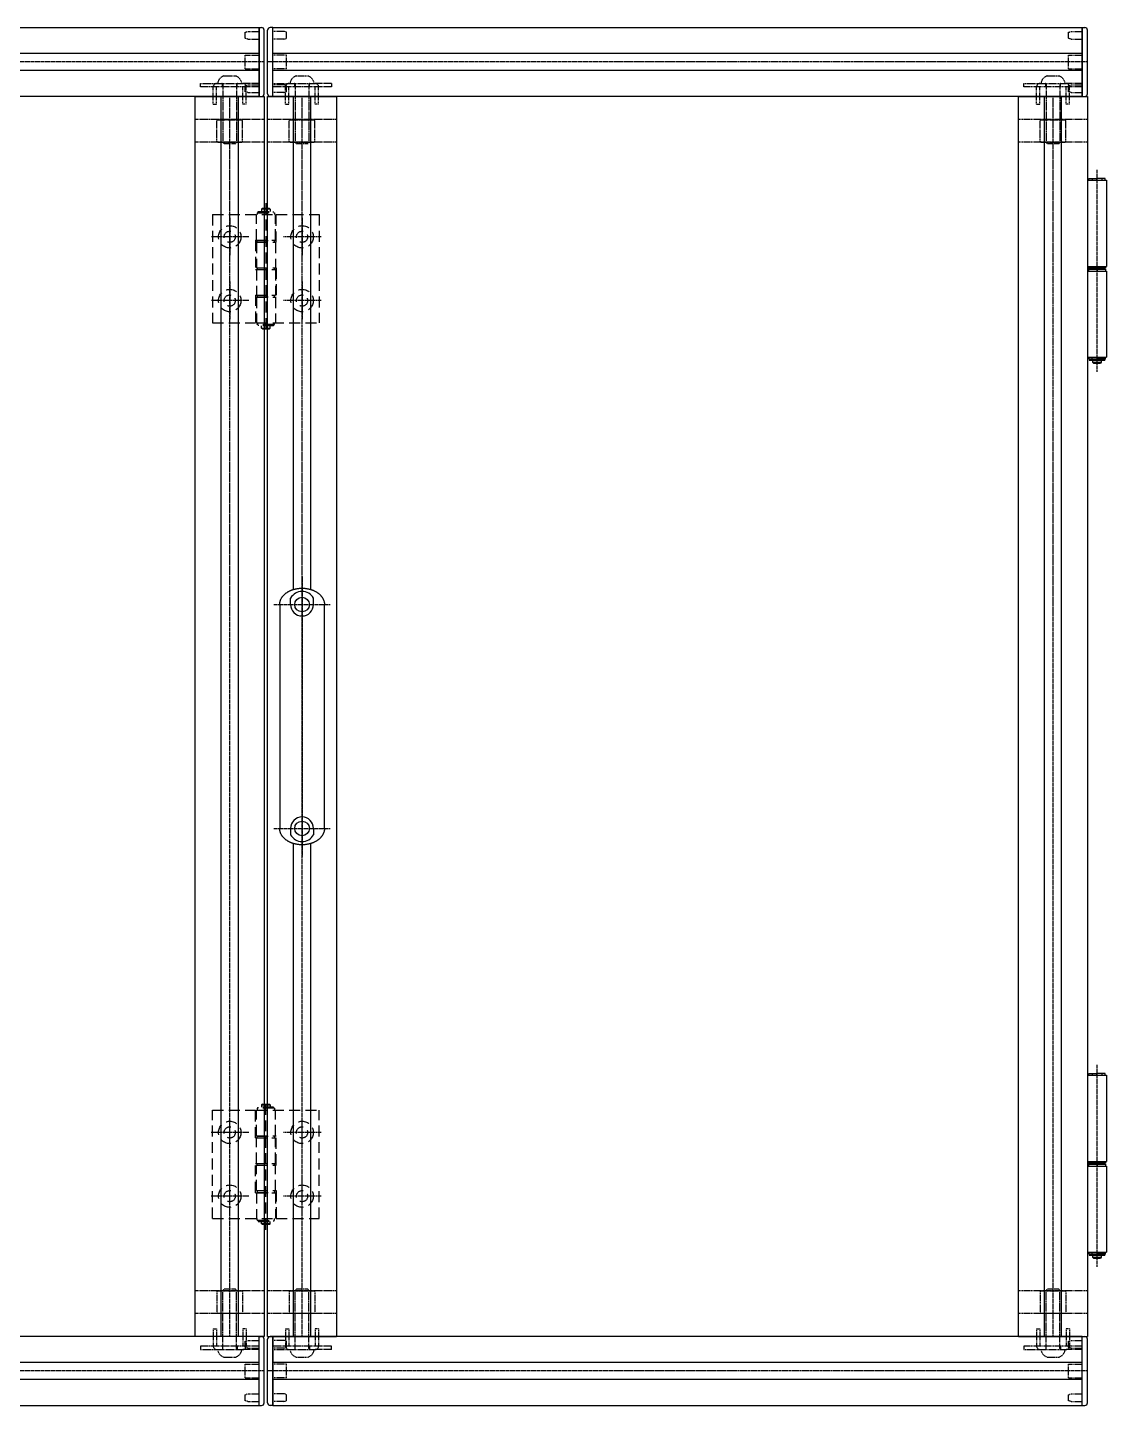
# Model space of a CAD drawing. Extents: x 15 to 1268, y 24 to 990.
# Drawn here: x 641 to 1268, y 171 to 971 of the extents above; entities that cross this region are included whole.
import ezdxf

# ---------------------------------------------------------------- set-up
doc = ezdxf.new("R2010")
doc.units = 0
for name, pattern in [('CENTER', [2, 1.25, -0.25, 0.25, -0.25]), ('DASHED', [0.75, 0.5, -0.25]), ('HIDDEN', [9.525, 6.35, -3.175])]:
    doc.linetypes.add(name, pattern=pattern)
doc.layers.get('0').update_dxf_attribs({"linetype": 'CONTINUOUS'})
doc.layers.add('CENTER', color=1, linetype='CENTER')

msp = doc.modelspace()

# ---------------------------------------------------------------- linework, layer by layer
at = {"color": 7, "linetype": 'CONTINUOUS'}
for p, q in [((259.51, 970.56), (775.51, 970.56)), ((775.51, 970.56), (775.51, 930.56)), ((775.51, 970.56), (777.01, 970.56)), ((775.51, 930.56), (775.51, 970.56)), ((778.51, 932.06), (778.51, 969.06)), ((780.51, 932.06), (780.51, 969.06)), ((783.51, 970.56), (782.01, 970.56)), ((783.51, 970.56), (1253.51, 970.56)), ((783.51, 930.56), (783.51, 970.56)), ((783.51, 930.56), (783.51, 970.56)), ((1253.51, 970.56), (1253.51, 930.56)), ((1253.51, 970.56), (1255.01, 970.56)), ((1253.51, 930.56), (1253.51, 970.56)), ((1256.51, 932.06), (1256.51, 969.06)), ((775.51, 955.56), (259.51, 955.56)), ((1253.51, 955.56), (783.51, 955.56)), ((775.51, 945.56), (259.51, 945.56)), ((1253.51, 945.56), (783.51, 945.56)), ((775.51, 930.56), (259.51, 930.56)), ((738.51, 210.56), (738.51, 930.56)), ((738.51, 930.56), (778.51, 930.56)), ((753.51, 210.56), (753.51, 930.56)), ((763.51, 210.56), (763.51, 930.56)), ((775.51, 930.56), (777.01, 930.56)), ((778.51, 930.56), (778.51, 210.56)), ((780.51, 210.56), (780.51, 930.56)), ((780.51, 930.56), (820.51, 930.56)), ((783.51, 930.56), (782.01, 930.56)), ((1253.51, 930.56), (783.51, 930.56)), ((795.51, 644.33), (795.51, 930.56)), ((805.51, 644.33), (805.51, 930.56)), ((820.51, 930.56), (820.51, 210.56)), ((1216.51, 210.56), (1216.51, 930.56)), ((1216.51, 930.56), (1256.51, 930.56)), ((1231.51, 210.56), (1231.51, 930.56)), ((1241.51, 210.56), (1241.51, 930.56)), ((1253.51, 930.56), (1255.01, 930.56)), ((1256.51, 930.56), (1256.51, 210.56)), ((1256.51, 881.91), (1267.51, 881.91)), ((1256.51, 881.91), (1256.51, 831.91)), ((1257.26, 881.91), (1257.26, 882.91)), ((1257.26, 882.91), (1261.91, 882.91)), ((1259.21, 882.91), (1259.21, 881.91)), ((1261.91, 881.91), (1261.91, 882.91)), ((1266.76, 882.91), (1262.11, 882.91)), ((1262.11, 881.91), (1262.11, 882.91)), ((1264.81, 882.91), (1264.81, 881.91)), ((1266.76, 881.91), (1266.76, 882.91)), ((1267.51, 881.91), (1267.51, 831.91)), ((1256.51, 831.91), (1267.51, 831.91)), ((1256.51, 829.21), (1256.51, 779.21)), ((1256.51, 829.21), (1267.51, 829.21)), ((1257.01, 831.91), (1257.01, 830.91)), ((1267.01, 830.91), (1257.01, 830.91)), ((1257.01, 830.21), (1257.01, 829.21)), ((1257.01, 830.21), (1261.91, 830.21)), ((1257.51, 830.91), (1257.51, 830.31)), ((1266.51, 830.91), (1257.51, 830.91)), ((1257.51, 830.31), (1266.51, 830.31)), ((1261.91, 831.91), (1261.91, 830.91)), ((1261.91, 830.21), (1261.91, 829.21)), ((1262.11, 831.91), (1262.11, 830.91)), ((1262.11, 830.21), (1262.11, 829.21)), ((1262.11, 830.21), (1267.01, 830.21)), ((1266.51, 830.91), (1266.51, 830.31)), ((1267.01, 831.91), (1267.01, 830.91)), ((1267.01, 830.21), (1267.01, 829.21)), ((1267.51, 829.21), (1267.51, 779.21)), ((1256.51, 779.21), (1267.51, 779.21)), ((1257.26, 779.21), (1257.26, 778.21)), ((1257.26, 778.21), (1261.91, 778.21)), ((1257.51, 778.11), (1266.51, 778.11)), ((1257.51, 778.11), (1257.51, 777.51)), ((1257.51, 777.51), (1266.51, 777.51)), ((1259.21, 778.21), (1259.21, 779.21)), ((1259.51, 777.51), (1259.51, 776.21)), ((1260.01, 775.71), (1259.51, 776.21)), ((1259.51, 776.21), (1264.51, 776.21)), ((1261.91, 779.21), (1261.91, 778.21)), ((1262.11, 779.21), (1262.11, 778.21)), ((1266.76, 778.21), (1262.11, 778.21)), ((1264.51, 776.21), (1264.01, 775.71)), ((1264.51, 777.51), (1264.51, 776.21)), ((1264.81, 778.21), (1264.81, 779.21)), ((1266.51, 778.11), (1266.51, 777.51)), ((1266.76, 779.21), (1266.76, 778.21)), ((1260.01, 775.71), (1264.01, 775.71)), ((787.51, 635.56), (787.51, 505.56)), ((793.86, 635.56), (793.86, 639.27)), ((807.16, 635.56), (807.16, 639.27)), ((813.51, 505.56), (813.51, 635.56)), ((793.86, 505.56), (793.86, 501.84)), ((807.16, 505.56), (807.16, 501.84)), ((795.51, 210.56), (795.51, 496.79)), ((805.51, 210.56), (805.51, 496.79)), ((1256.51, 362.26), (1267.51, 362.26)), ((1256.51, 362.26), (1256.51, 312.26)), ((1257.26, 362.26), (1257.26, 363.26)), ((1257.26, 363.26), (1261.91, 363.26)), ((1259.21, 363.26), (1259.21, 362.26)), ((1261.91, 362.26), (1261.91, 363.26)), ((1266.76, 363.26), (1262.11, 363.26)), ((1262.11, 362.26), (1262.11, 363.26)), ((1264.81, 363.26), (1264.81, 362.26)), ((1266.76, 362.26), (1266.76, 363.26)), ((1267.51, 362.26), (1267.51, 312.26)), ((1256.51, 312.26), (1267.51, 312.26)), ((1257.01, 312.26), (1257.01, 311.26)), ((1261.91, 312.26), (1261.91, 311.26)), ((1262.11, 312.26), (1262.11, 311.26)), ((1267.01, 312.26), (1267.01, 311.26)), ((1256.51, 309.56), (1256.51, 259.56)), ((1256.51, 309.56), (1267.51, 309.56)), ((1267.01, 311.26), (1257.01, 311.26)), ((1257.01, 310.56), (1257.01, 309.56)), ((1257.01, 310.56), (1261.91, 310.56)), ((1257.51, 311.26), (1257.51, 310.66)), ((1266.51, 311.26), (1257.51, 311.26)), ((1257.51, 310.66), (1266.51, 310.66)), ((1261.91, 310.56), (1261.91, 309.56)), ((1262.11, 310.56), (1262.11, 309.56)), ((1262.11, 310.56), (1267.01, 310.56)), ((1266.51, 311.26), (1266.51, 310.66)), ((1267.01, 310.56), (1267.01, 309.56)), ((1267.51, 309.56), (1267.51, 259.56)), ((1256.51, 259.56), (1267.51, 259.56)), ((1257.26, 259.56), (1257.26, 258.56)), ((1257.26, 258.56), (1261.91, 258.56)), ((1257.51, 258.46), (1266.51, 258.46)), ((1257.51, 258.46), (1257.51, 257.86)), ((1257.51, 257.86), (1266.51, 257.86)), ((1259.21, 258.56), (1259.21, 259.56)), ((1259.51, 257.86), (1259.51, 256.56)), ((1260.01, 256.06), (1259.51, 256.56)), ((1259.51, 256.56), (1264.51, 256.56)), ((1260.01, 256.06), (1264.01, 256.06)), ((1261.91, 259.56), (1261.91, 258.56)), ((1262.11, 259.56), (1262.11, 258.56)), ((1266.76, 258.56), (1262.11, 258.56)), ((1264.51, 256.56), (1264.01, 256.06)), ((1264.51, 257.86), (1264.51, 256.56)), ((1264.81, 258.56), (1264.81, 259.56)), ((1266.51, 258.46), (1266.51, 257.86)), ((1266.76, 259.56), (1266.76, 258.56)), ((775.51, 210.56), (256.51, 210.56)), ((778.51, 210.56), (738.51, 210.56)), ((775.51, 170.56), (775.51, 210.56)), ((775.51, 210.56), (777.01, 210.56)), ((775.51, 170.56), (775.51, 210.56)), ((778.51, 172.06), (778.51, 209.06)), ((780.51, 210.56), (820.51, 210.56)), ((780.51, 172.06), (780.51, 209.06)), ((783.51, 210.56), (782.01, 210.56)), ((1253.51, 210.56), (783.51, 210.56)), ((783.51, 210.56), (783.51, 170.56)), ((783.51, 170.56), (783.51, 210.56)), ((1216.51, 210.56), (1256.51, 210.56)), ((1253.51, 170.56), (1253.51, 210.56)), ((1253.51, 210.56), (1255.01, 210.56)), ((1253.51, 170.56), (1253.51, 210.56)), ((1256.51, 172.06), (1256.51, 209.06)), ((775.51, 195.56), (259.51, 195.56)), ((1253.51, 195.56), (783.51, 195.56)), ((775.51, 185.56), (259.51, 185.56)), ((1253.51, 185.56), (783.51, 185.56)), ((256.51, 170.56), (775.51, 170.56)), ((775.51, 170.56), (777.01, 170.56)), ((783.51, 170.56), (782.01, 170.56)), ((783.51, 170.56), (1253.51, 170.56)), ((1253.51, 170.56), (1255.01, 170.56))]:
    msp.add_line(p, q, dxfattribs=at)
at = {"color": 3, "linetype": 'DASHED'}
for p, q in [((767.51, 967.81), (769.01, 968.31)), ((769.01, 968.31), (775.51, 968.31)), ((790.01, 968.31), (783.51, 968.31)), ((791.51, 967.81), (790.01, 968.31)), ((1245.51, 967.81), (1247.01, 968.31)), ((1247.01, 968.31), (1253.51, 968.31)), ((767.51, 964.31), (767.51, 967.81)), ((769.01, 963.81), (767.51, 964.31)), ((769.01, 963.81), (775.51, 963.81)), ((790.01, 963.81), (783.51, 963.81)), ((790.01, 963.81), (791.51, 964.31)), ((791.51, 964.31), (791.51, 967.81)), ((1245.51, 964.31), (1245.51, 967.81)), ((1247.01, 963.81), (1245.51, 964.31)), ((1247.01, 963.81), (1253.51, 963.81)), ((767.51, 954.56), (775.51, 954.56)), ((767.51, 946.56), (767.51, 954.56)), ((791.51, 954.56), (783.51, 954.56)), ((791.51, 946.56), (791.51, 954.56)), ((1245.51, 954.56), (1253.51, 954.56)), ((1245.51, 946.56), (1245.51, 954.56)), ((767.51, 946.56), (775.51, 946.56)), ((791.51, 946.56), (783.51, 946.56)), ((1245.51, 946.56), (1253.51, 946.56)), ((741.51, 936.06), (741.51, 938.06)), ((741.51, 938.06), (750.91, 938.06)), ((775.51, 936.06), (741.51, 936.06)), ((748.91, 926.06), (748.91, 936.06)), ((750.91, 938.06), (766.11, 938.06)), ((750.91, 926.06), (750.91, 936.06)), ((751.51, 938.06), (753.91, 938.06)), ((753.91, 938.06), (763.11, 938.06)), ((754.26, 936.06), (754.26, 938.06)), ((754.51, 937.46), (754.51, 903.73)), ((755.01, 942.46), (762.01, 942.46)), ((762.51, 937.46), (762.51, 903.73)), ((762.76, 936.06), (762.76, 938.06)), ((763.11, 938.06), (765.51, 938.06)), ((775.51, 938.06), (766.11, 938.06)), ((766.11, 926.06), (766.11, 936.06)), ((767.51, 936.81), (769.01, 937.31)), ((767.51, 933.31), (767.51, 936.81)), ((768.11, 926.06), (768.11, 936.06)), ((769.01, 937.31), (775.51, 937.31)), ((775.51, 938.06), (775.51, 936.06)), ((783.51, 936.06), (783.51, 938.06)), ((783.51, 938.06), (792.91, 938.06)), ((790.01, 937.31), (783.51, 937.31)), ((817.51, 936.06), (783.51, 936.06)), ((791.51, 936.81), (790.01, 937.31)), ((790.91, 926.06), (790.91, 936.06)), ((791.51, 933.31), (791.51, 936.81)), ((792.91, 938.06), (808.11, 938.06)), ((792.91, 926.06), (792.91, 936.06)), ((793.51, 938.06), (795.91, 938.06)), ((795.91, 938.06), (805.11, 938.06)), ((796.26, 936.06), (796.26, 938.06)), ((796.51, 937.46), (796.51, 903.73)), ((797.01, 942.46), (804.01, 942.46)), ((804.51, 937.46), (804.51, 903.73)), ((804.76, 936.06), (804.76, 938.06)), ((805.11, 938.06), (807.51, 938.06)), ((817.51, 938.06), (808.11, 938.06)), ((808.11, 926.06), (808.11, 936.06)), ((810.11, 926.06), (810.11, 936.06)), ((817.51, 938.06), (817.51, 936.06)), ((1219.51, 936.06), (1219.51, 938.06)), ((1219.51, 938.06), (1228.91, 938.06)), ((1253.51, 936.06), (1219.51, 936.06)), ((1226.91, 926.06), (1226.91, 936.06)), ((1228.91, 938.06), (1244.11, 938.06)), ((1228.91, 926.06), (1228.91, 936.06)), ((1229.51, 938.06), (1231.91, 938.06)), ((1231.91, 938.06), (1241.11, 938.06)), ((1232.26, 936.06), (1232.26, 938.06)), ((1232.51, 937.46), (1232.51, 903.73)), ((1233.01, 942.46), (1240.01, 942.46)), ((1240.51, 937.46), (1240.51, 903.73)), ((1240.76, 936.06), (1240.76, 938.06)), ((1241.11, 938.06), (1243.51, 938.06)), ((1253.51, 938.06), (1244.11, 938.06)), ((1244.11, 926.06), (1244.11, 936.06)), ((1245.51, 936.81), (1247.01, 937.31)), ((1245.51, 933.31), (1245.51, 936.81)), ((1246.11, 926.06), (1246.11, 936.06)), ((1247.01, 937.31), (1253.51, 937.31)), ((1253.51, 938.06), (1253.51, 936.06)), ((769.01, 932.81), (767.51, 933.31)), ((769.01, 932.81), (775.51, 932.81)), ((790.01, 932.81), (783.51, 932.81)), ((790.01, 932.81), (791.51, 933.31)), ((1247.01, 932.81), (1245.51, 933.31)), ((1247.01, 932.81), (1253.51, 932.81)), ((748.91, 926.06), (750.91, 926.06)), ((768.11, 926.06), (766.11, 926.06)), ((790.91, 926.06), (792.91, 926.06)), ((810.11, 926.06), (808.11, 926.06)), ((1226.91, 926.06), (1228.91, 926.06)), ((1246.11, 926.06), (1244.11, 926.06)), ((778.51, 917.11), (738.51, 917.11)), ((751.01, 916.56), (751.51, 917.06)), ((751.01, 904.56), (751.01, 916.56)), ((751.51, 917.06), (765.51, 917.06)), ((765.51, 917.06), (766.01, 916.56)), ((766.01, 904.56), (766.01, 916.56)), ((820.51, 917.11), (780.51, 917.11)), ((793.01, 916.56), (793.51, 917.06)), ((793.01, 904.56), (793.01, 916.56)), ((793.51, 917.06), (807.51, 917.06)), ((807.51, 917.06), (808.01, 916.56)), ((808.01, 904.56), (808.01, 916.56)), ((1256.51, 917.11), (1216.51, 917.11)), ((1229.01, 916.56), (1229.51, 917.06)), ((1229.01, 904.56), (1229.01, 916.56)), ((1229.51, 917.06), (1243.51, 917.06)), ((1243.51, 917.06), (1244.01, 916.56)), ((1244.01, 904.56), (1244.01, 916.56)), ((778.51, 904.01), (738.51, 904.01)), ((751.01, 904.56), (751.51, 904.06)), ((751.51, 904.06), (765.51, 904.06)), ((765.51, 904.06), (766.01, 904.56)), ((820.51, 904.01), (780.51, 904.01)), ((793.01, 904.56), (793.51, 904.06)), ((793.51, 904.06), (807.51, 904.06)), ((807.51, 904.06), (808.01, 904.56)), ((1256.51, 904.01), (1216.51, 904.01)), ((1229.01, 904.56), (1229.51, 904.06)), ((1229.51, 904.06), (1243.51, 904.06)), ((1243.51, 904.06), (1244.01, 904.56)), ((754.51, 903.73), (755.18, 903.06)), ((761.83, 903.06), (755.18, 903.06)), ((762.51, 903.73), (761.83, 903.06)), ((796.51, 903.73), (797.18, 903.06)), ((803.83, 903.06), (797.18, 903.06)), ((804.51, 903.73), (803.83, 903.06)), ((1232.51, 903.73), (1233.18, 903.06)), ((1239.83, 903.06), (1233.18, 903.06)), ((1240.51, 903.73), (1239.83, 903.06)), ((778.51, 237.11), (738.51, 237.11)), ((751.01, 236.56), (751.51, 237.06)), ((751.01, 236.56), (751.01, 224.56)), ((751.51, 237.06), (765.51, 237.06)), ((754.51, 237.38), (755.18, 238.06)), ((754.51, 203.66), (754.51, 237.38)), ((761.83, 238.06), (755.18, 238.06)), ((762.51, 237.38), (761.83, 238.06)), ((762.51, 203.66), (762.51, 237.38)), ((765.51, 237.06), (766.01, 236.56)), ((766.01, 236.56), (766.01, 224.56)), ((820.51, 237.11), (780.51, 237.11)), ((793.01, 236.56), (793.51, 237.06)), ((793.01, 236.56), (793.01, 224.56)), ((793.51, 237.06), (807.51, 237.06)), ((796.51, 237.38), (797.18, 238.06)), ((796.51, 203.66), (796.51, 237.38)), ((803.83, 238.06), (797.18, 238.06)), ((804.51, 237.38), (803.83, 238.06)), ((804.51, 203.66), (804.51, 237.38)), ((807.51, 237.06), (808.01, 236.56)), ((808.01, 236.56), (808.01, 224.56)), ((1256.51, 237.11), (1216.51, 237.11)), ((1229.01, 236.56), (1229.51, 237.06)), ((1229.01, 236.56), (1229.01, 224.56)), ((1229.51, 237.06), (1243.51, 237.06)), ((1232.51, 237.38), (1233.18, 238.06)), ((1232.51, 203.66), (1232.51, 237.38)), ((1239.83, 238.06), (1233.18, 238.06)), ((1240.51, 237.38), (1239.83, 238.06)), ((1240.51, 203.66), (1240.51, 237.38)), ((1243.51, 237.06), (1244.01, 236.56)), ((1244.01, 236.56), (1244.01, 224.56)), ((778.51, 224.01), (738.51, 224.01)), ((751.01, 224.56), (751.51, 224.06)), ((751.51, 224.06), (765.51, 224.06)), ((765.51, 224.06), (766.01, 224.56)), ((820.51, 224.01), (780.51, 224.01)), ((793.01, 224.56), (793.51, 224.06)), ((793.51, 224.06), (807.51, 224.06)), ((807.51, 224.06), (808.01, 224.56)), ((1256.51, 224.01), (1216.51, 224.01)), ((1229.01, 224.56), (1229.51, 224.06)), ((1229.51, 224.06), (1243.51, 224.06)), ((1243.51, 224.06), (1244.01, 224.56)), ((748.91, 215.06), (748.91, 205.06)), ((748.91, 215.06), (750.91, 215.06)), ((750.91, 215.06), (750.91, 205.06)), ((766.11, 215.06), (766.11, 205.06)), ((768.11, 215.06), (766.11, 215.06)), ((767.51, 207.81), (769.01, 208.31)), ((768.11, 215.06), (768.11, 205.06)), ((769.01, 208.31), (775.51, 208.31)), ((790.01, 208.31), (783.51, 208.31)), ((791.51, 207.81), (790.01, 208.31)), ((790.91, 215.06), (790.91, 205.06)), ((790.91, 215.06), (792.91, 215.06)), ((792.91, 215.06), (792.91, 205.06)), ((808.11, 215.06), (808.11, 205.06)), ((810.11, 215.06), (808.11, 215.06)), ((810.11, 215.06), (810.11, 205.06)), ((1226.91, 215.06), (1226.91, 205.06)), ((1226.91, 215.06), (1228.91, 215.06)), ((1228.91, 215.06), (1228.91, 205.06)), ((1244.11, 215.06), (1244.11, 205.06)), ((1246.11, 215.06), (1244.11, 215.06)), ((1245.51, 207.81), (1247.01, 208.31)), ((1246.11, 215.06), (1246.11, 205.06)), ((1247.01, 208.31), (1253.51, 208.31)), ((741.51, 205.06), (741.51, 203.06)), ((775.51, 205.06), (741.51, 205.06)), ((741.51, 203.06), (750.91, 203.06)), ((750.91, 203.06), (766.11, 203.06)), ((751.51, 203.06), (753.91, 203.06)), ((753.91, 203.06), (763.11, 203.06)), ((754.26, 205.06), (754.26, 203.06)), ((762.76, 205.06), (762.76, 203.06)), ((763.11, 203.06), (765.51, 203.06)), ((775.51, 203.06), (766.11, 203.06)), ((767.51, 204.31), (767.51, 207.81)), ((769.01, 203.81), (767.51, 204.31)), ((769.01, 203.81), (775.51, 203.81)), ((775.51, 203.06), (775.51, 205.06)), ((783.51, 205.06), (783.51, 203.06)), ((817.51, 205.06), (783.51, 205.06)), ((790.01, 203.81), (783.51, 203.81)), ((783.51, 203.06), (792.91, 203.06)), ((790.01, 203.81), (791.51, 204.31)), ((791.51, 204.31), (791.51, 207.81)), ((792.91, 203.06), (808.11, 203.06)), ((793.51, 203.06), (795.91, 203.06)), ((795.91, 203.06), (805.11, 203.06)), ((796.26, 205.06), (796.26, 203.06)), ((804.76, 205.06), (804.76, 203.06)), ((805.11, 203.06), (807.51, 203.06)), ((817.51, 203.06), (808.11, 203.06)), ((817.51, 203.06), (817.51, 205.06)), ((1219.51, 205.06), (1219.51, 203.06)), ((1253.51, 205.06), (1219.51, 205.06)), ((1219.51, 203.06), (1228.91, 203.06)), ((1228.91, 203.06), (1244.11, 203.06)), ((1229.51, 203.06), (1231.91, 203.06)), ((1231.91, 203.06), (1241.11, 203.06)), ((1232.26, 205.06), (1232.26, 203.06)), ((1240.76, 205.06), (1240.76, 203.06)), ((1241.11, 203.06), (1243.51, 203.06)), ((1253.51, 203.06), (1244.11, 203.06)), ((1245.51, 204.31), (1245.51, 207.81)), ((1247.01, 203.81), (1245.51, 204.31)), ((1247.01, 203.81), (1253.51, 203.81)), ((1253.51, 203.06), (1253.51, 205.06)), ((755.01, 198.66), (762.01, 198.66)), ((767.51, 194.56), (775.51, 194.56)), ((767.51, 186.56), (767.51, 194.56)), ((791.51, 194.56), (783.51, 194.56)), ((791.51, 186.56), (791.51, 194.56)), ((797.01, 198.66), (804.01, 198.66)), ((1233.01, 198.66), (1240.01, 198.66)), ((1245.51, 194.56), (1253.51, 194.56)), ((1245.51, 186.56), (1245.51, 194.56)), ((767.51, 186.56), (775.51, 186.56)), ((791.51, 186.56), (783.51, 186.56)), ((1245.51, 186.56), (1253.51, 186.56)), ((767.51, 176.81), (769.01, 177.31)), ((767.51, 173.31), (767.51, 176.81)), ((769.01, 177.31), (775.51, 177.31)), ((790.01, 177.31), (783.51, 177.31)), ((791.51, 176.81), (790.01, 177.31)), ((791.51, 173.31), (791.51, 176.81)), ((1245.51, 176.81), (1247.01, 177.31)), ((1245.51, 173.31), (1245.51, 176.81)), ((1247.01, 177.31), (1253.51, 177.31)), ((769.01, 172.81), (767.51, 173.31)), ((769.01, 172.81), (775.51, 172.81)), ((790.01, 172.81), (783.51, 172.81)), ((790.01, 172.81), (791.51, 173.31)), ((1247.01, 172.81), (1245.51, 173.31)), ((1247.01, 172.81), (1253.51, 172.81))]:
    msp.add_line(p, q, dxfattribs=at)
at = {"color": 1, "linetype": 'CENTER'}
for p, q in [((1262.01, 887.91), (1262.01, 770.71)), ((1262.01, 368.26), (1262.01, 251.06))]:
    msp.add_line(p, q, dxfattribs=at)
at = {"color": 3, "linetype": 'HIDDEN'}
for p, q in [((777.51, 865.56), (777.01, 865.06)), ((782.01, 865.06), (777.01, 865.06)), ((777.01, 865.06), (777.01, 863.76)), ((781.51, 865.56), (777.51, 865.56)), ((779.51, 868.56), (779.51, 792.56)), ((781.51, 865.56), (782.01, 865.06)), ((782.01, 865.06), (782.01, 863.76)), ((748.51, 862.06), (748.51, 799.06)), ((748.51, 862.06), (785.01, 862.06)), ((774.01, 847.06), (774.01, 862.06)), ((774.51, 863.06), (784.51, 863.06)), ((774.51, 863.06), (774.51, 862.06)), ((775.01, 863.76), (784.01, 863.76)), ((775.01, 863.16), (775.01, 863.76)), ((775.01, 863.16), (784.01, 863.16)), ((784.01, 863.16), (784.01, 863.76)), ((784.51, 863.06), (784.51, 862.06)), ((785.01, 847.06), (785.01, 862.06)), ((785.51, 862.06), (810.51, 862.06)), ((785.51, 845.86), (785.51, 862.06)), ((810.51, 862.06), (810.51, 799.06)), ((773.51, 847.06), (773.51, 830.06)), ((773.51, 847.06), (785.01, 847.06)), ((774.01, 845.86), (774.01, 831.06)), ((774.01, 845.86), (785.51, 845.86)), ((774.51, 846.86), (784.51, 846.86)), ((774.51, 845.86), (774.51, 846.86)), ((784.51, 845.86), (784.51, 846.86)), ((785.01, 845.86), (785.01, 831.06)), ((773.51, 830.06), (785.01, 830.06)), ((774.01, 831.06), (785.51, 831.06)), ((774.01, 830.06), (774.01, 815.26)), ((774.51, 831.06), (774.51, 830.06)), ((784.51, 831.06), (784.51, 830.06)), ((785.01, 830.06), (785.01, 815.26)), ((785.51, 831.06), (785.51, 814.06)), ((773.51, 815.26), (773.51, 799.06)), ((773.51, 815.26), (785.01, 815.26)), ((774.01, 814.06), (774.01, 799.06)), ((774.01, 814.06), (785.51, 814.06)), ((774.51, 815.26), (774.51, 814.26)), ((774.51, 814.26), (784.51, 814.26)), ((784.51, 814.26), (784.51, 815.26)), ((785.01, 814.06), (785.01, 799.06)), ((748.51, 799.06), (773.51, 799.06)), ((774.01, 799.06), (810.51, 799.06)), ((774.51, 798.06), (774.51, 799.06)), ((784.51, 798.06), (774.51, 798.06)), ((784.01, 797.96), (775.01, 797.96)), ((775.01, 797.96), (775.01, 797.36)), ((784.01, 797.36), (775.01, 797.36)), ((777.01, 796.06), (777.01, 797.36)), ((777.01, 796.06), (782.01, 796.06)), ((777.51, 795.56), (777.01, 796.06)), ((777.51, 795.56), (781.51, 795.56)), ((781.51, 795.56), (782.01, 796.06)), ((782.01, 796.06), (782.01, 797.36)), ((784.01, 797.96), (784.01, 797.36)), ((784.51, 798.06), (784.51, 799.06)), ((777.51, 345.56), (777.01, 345.06)), ((777.01, 345.06), (782.01, 345.06)), ((777.01, 345.06), (777.01, 343.76)), ((777.51, 345.56), (781.51, 345.56)), ((779.51, 272.56), (779.51, 348.56)), ((781.51, 345.56), (782.01, 345.06)), ((782.01, 345.06), (782.01, 343.76)), ((748.51, 279.06), (748.51, 342.06)), ((748.51, 342.06), (773.51, 342.06)), ((773.51, 325.86), (773.51, 342.06)), ((774.01, 327.06), (774.01, 342.06)), ((774.01, 342.06), (810.51, 342.06)), ((784.51, 343.06), (774.51, 343.06)), ((774.51, 343.06), (774.51, 342.06)), ((784.01, 343.76), (775.01, 343.76)), ((775.01, 343.16), (775.01, 343.76)), ((784.01, 343.16), (775.01, 343.16)), ((784.01, 343.16), (784.01, 343.76)), ((784.51, 343.06), (784.51, 342.06)), ((785.01, 327.06), (785.01, 342.06)), ((810.51, 279.06), (810.51, 342.06)), ((773.51, 325.86), (785.01, 325.86)), ((774.01, 327.06), (785.51, 327.06)), ((774.01, 311.06), (774.01, 325.86)), ((774.51, 326.86), (784.51, 326.86)), ((774.51, 325.86), (774.51, 326.86)), ((784.51, 326.86), (784.51, 325.86)), ((785.01, 311.06), (785.01, 325.86)), ((785.51, 310.06), (785.51, 327.06)), ((773.51, 294.06), (773.51, 311.06)), ((773.51, 311.06), (785.01, 311.06)), ((774.01, 295.26), (774.01, 310.06)), ((774.01, 310.06), (785.51, 310.06)), ((774.51, 310.06), (774.51, 311.06)), ((784.51, 310.06), (784.51, 311.06)), ((785.01, 295.26), (785.01, 310.06)), ((773.51, 294.06), (785.01, 294.06)), ((774.01, 295.26), (785.51, 295.26)), ((774.01, 294.06), (774.01, 279.06)), ((774.51, 295.26), (774.51, 294.26)), ((774.51, 294.26), (784.51, 294.26)), ((784.51, 295.26), (784.51, 294.26)), ((785.01, 294.06), (785.01, 279.06)), ((785.51, 295.26), (785.51, 279.06)), ((748.51, 279.06), (785.01, 279.06)), ((774.51, 278.06), (774.51, 279.06)), ((774.51, 278.06), (784.51, 278.06)), ((775.01, 277.96), (784.01, 277.96)), ((775.01, 277.96), (775.01, 277.36)), ((775.01, 277.36), (784.01, 277.36)), ((777.01, 276.06), (777.01, 277.36)), ((777.51, 275.56), (777.01, 276.06)), ((782.01, 276.06), (777.01, 276.06)), ((781.51, 275.56), (777.51, 275.56)), ((781.51, 275.56), (782.01, 276.06)), ((782.01, 276.06), (782.01, 277.36)), ((784.01, 277.96), (784.01, 277.36)), ((784.51, 278.06), (784.51, 279.06)), ((785.51, 279.06), (810.51, 279.06))]:
    msp.add_line(p, q, dxfattribs=at)
at = {"color": 7, "linetype": 'CONTINUOUS'}
for points in [[(787.51, 635.56, 0), (787.51, 635.79, 0), (787.52, 636.02, 0), (787.54, 636.26, 0), (787.57, 636.49, 0), (787.61, 636.72, 0), (787.65, 636.95, 0), (787.7, 637.18, 0), (787.76, 637.41, 0), (787.82, 637.64, 0), (787.9, 637.86, 0), (787.98, 638.09, 0), (788.07, 638.31, 0), (788.16, 638.54, 0), (788.27, 638.76, 0), (788.38, 638.98, 0), (788.5, 639.19, 0), (788.62, 639.41, 0), (788.76, 639.62, 0), (788.9, 639.83, 0), (789.04, 640.03, 0), (789.2, 640.24, 0), (789.36, 640.44, 0), (789.52, 640.64, 0), (789.7, 640.83, 0), (789.88, 641.03, 0), (790.07, 641.22, 0), (790.26, 641.4, 0), (790.46, 641.58, 0), (790.66, 641.76, 0), (790.87, 641.94, 0), (791.09, 642.11, 0), (791.31, 642.27, 0), (791.54, 642.44, 0), (791.78, 642.6, 0), (792.02, 642.75, 0), (792.26, 642.9, 0), (792.51, 643.05, 0), (792.76, 643.19, 0), (793.02, 643.32, 0), (793.28, 643.46, 0), (793.55, 643.58, 0), (793.82, 643.71, 0), (794.1, 643.82, 0), (794.38, 643.93, 0), (794.66, 644.04, 0), (794.95, 644.14, 0), (795.24, 644.24, 0), (795.53, 644.33, 0), (795.83, 644.42, 0), (796.13, 644.5, 0), (796.43, 644.58, 0), (796.73, 644.65, 0), (797.04, 644.71, 0), (797.35, 644.77, 0), (797.66, 644.83, 0), (797.97, 644.87, 0), (798.28, 644.92, 0), (798.6, 644.95, 0), (798.92, 644.99, 0), (799.23, 645.01, 0), (799.55, 645.03, 0), (799.87, 645.05, 0), (800.19, 645.05, 0), (800.51, 645.06, 0), (800.83, 645.05, 0), (801.15, 645.05, 0), (801.46, 645.03, 0), (801.78, 645.01, 0), (802.1, 644.99, 0), (802.41, 644.95, 0), (802.73, 644.92, 0), (803.04, 644.87, 0), (803.36, 644.83, 0), (803.67, 644.77, 0), (803.97, 644.71, 0), (804.28, 644.65, 0), (804.59, 644.58, 0), (804.89, 644.5, 0), (805.19, 644.42, 0), (805.48, 644.33, 0), (805.78, 644.24, 0), (806.07, 644.14, 0), (806.35, 644.04, 0), (806.64, 643.93, 0), (806.92, 643.82, 0), (807.19, 643.71, 0), (807.46, 643.58, 0), (807.73, 643.46, 0), (807.99, 643.32, 0), (808.25, 643.19, 0), (808.51, 643.05, 0), (808.75, 642.9, 0), (809, 642.75, 0), (809.24, 642.6, 0), (809.47, 642.44, 0), (809.7, 642.27, 0), (809.92, 642.11, 0), (810.14, 641.94, 0), (810.35, 641.76, 0), (810.56, 641.58, 0), (810.76, 641.4, 0), (810.95, 641.22, 0), (811.14, 641.03, 0), (811.32, 640.83, 0), (811.49, 640.64, 0), (811.66, 640.44, 0), (811.82, 640.24, 0), (811.97, 640.03, 0), (812.12, 639.83, 0), (812.26, 639.62, 0), (812.39, 639.41, 0), (812.52, 639.19, 0), (812.64, 638.98, 0), (812.75, 638.76, 0), (812.85, 638.54, 0), (812.95, 638.31, 0), (813.04, 638.09, 0), (813.12, 637.86, 0), (813.19, 637.64, 0), (813.26, 637.41, 0), (813.32, 637.18, 0), (813.37, 636.95, 0), (813.41, 636.72, 0), (813.44, 636.49, 0), (813.47, 636.26, 0), (813.49, 636.02, 0), (813.5, 635.79, 0), (813.51, 635.56, 0)], [(813.51, 505.56, 0), (813.5, 505.32, 0), (813.49, 505.09, 0), (813.47, 504.86, 0), (813.44, 504.63, 0), (813.41, 504.39, 0), (813.37, 504.16, 0), (813.32, 503.93, 0), (813.26, 503.7, 0), (813.19, 503.48, 0), (813.12, 503.25, 0), (813.04, 503.02, 0), (812.95, 502.8, 0), (812.85, 502.58, 0), (812.75, 502.36, 0), (812.64, 502.14, 0), (812.52, 501.92, 0), (812.39, 501.71, 0), (812.26, 501.49, 0), (812.12, 501.29, 0), (811.97, 501.08, 0), (811.82, 500.87, 0), (811.66, 500.67, 0), (811.49, 500.47, 0), (811.32, 500.28, 0), (811.14, 500.09, 0), (810.95, 499.9, 0), (810.76, 499.71, 0), (810.56, 499.53, 0), (810.35, 499.35, 0), (810.14, 499.18, 0), (809.92, 499.01, 0), (809.7, 498.84, 0), (809.47, 498.68, 0), (809.24, 498.52, 0), (809, 498.36, 0), (808.75, 498.21, 0), (808.51, 498.07, 0), (808.25, 497.93, 0), (807.99, 497.79, 0), (807.73, 497.66, 0), (807.46, 497.53, 0), (807.19, 497.41, 0), (806.92, 497.29, 0), (806.64, 497.18, 0), (806.35, 497.07, 0), (806.07, 496.97, 0), (805.78, 496.87, 0), (805.48, 496.78, 0), (805.19, 496.69, 0), (804.89, 496.61, 0), (804.59, 496.54, 0), (804.28, 496.47, 0), (803.97, 496.4, 0), (803.67, 496.34, 0), (803.36, 496.29, 0), (803.04, 496.24, 0), (802.73, 496.2, 0), (802.41, 496.16, 0), (802.1, 496.13, 0), (801.78, 496.1, 0), (801.46, 496.08, 0), (801.15, 496.07, 0), (800.83, 496.06, 0), (800.51, 496.06, 0), (800.19, 496.06, 0), (799.87, 496.07, 0), (799.55, 496.08, 0), (799.23, 496.1, 0), (798.92, 496.13, 0), (798.6, 496.16, 0), (798.28, 496.2, 0), (797.97, 496.24, 0), (797.66, 496.29, 0), (797.35, 496.34, 0), (797.04, 496.4, 0), (796.73, 496.47, 0), (796.43, 496.54, 0), (796.13, 496.61, 0), (795.83, 496.69, 0), (795.53, 496.78, 0), (795.24, 496.87, 0), (794.95, 496.97, 0), (794.66, 497.07, 0), (794.38, 497.18, 0), (794.1, 497.29, 0), (793.82, 497.41, 0), (793.55, 497.53, 0), (793.28, 497.66, 0), (793.02, 497.79, 0), (792.76, 497.93, 0), (792.51, 498.07, 0), (792.26, 498.21, 0), (792.02, 498.36, 0), (791.78, 498.52, 0), (791.54, 498.68, 0), (791.31, 498.84, 0), (791.09, 499.01, 0), (790.87, 499.18, 0), (790.66, 499.35, 0), (790.46, 499.53, 0), (790.26, 499.71, 0), (790.07, 499.9, 0), (789.88, 500.09, 0), (789.7, 500.28, 0), (789.52, 500.47, 0), (789.36, 500.67, 0), (789.2, 500.87, 0), (789.04, 501.08, 0), (788.9, 501.29, 0), (788.76, 501.49, 0), (788.62, 501.71, 0), (788.5, 501.92, 0), (788.38, 502.14, 0), (788.27, 502.36, 0), (788.16, 502.58, 0), (788.07, 502.8, 0), (787.98, 503.02, 0), (787.9, 503.25, 0), (787.82, 503.48, 0), (787.76, 503.7, 0), (787.7, 503.93, 0), (787.65, 504.16, 0), (787.61, 504.39, 0), (787.57, 504.63, 0), (787.54, 504.86, 0), (787.52, 505.09, 0), (787.51, 505.32, 0), (787.51, 505.56, 0)]]:
    msp.add_polyline3d(points, dxfattribs=at)
at = {"color": 3, "linetype": 'HIDDEN'}
for centre, radius in [((758.51, 849.06), 6.5), ((758.51, 849.06), 3.25), ((800.51, 849.06), 6.5), ((800.51, 849.06), 3.25), ((758.51, 812.06), 6.5), ((800.51, 812.06), 6.5), ((758.51, 812.06), 3.25), ((800.51, 812.06), 3.25), ((758.51, 329.06), 6.5), ((758.51, 329.06), 3.25), ((800.51, 329.06), 6.5), ((800.51, 329.06), 3.25), ((758.51, 292.06), 6.5), ((800.51, 292.06), 6.5), ((758.51, 292.06), 3.25), ((800.51, 292.06), 3.25)]:
    msp.add_circle(centre, radius, dxfattribs=at)
at = {"color": 7, "linetype": 'CONTINUOUS'}
for centre in [(800.51, 635.56), (800.51, 505.56)]:
    msp.add_circle(centre, 4.25, dxfattribs=at)
for centre, radius, start, end in [((777.01, 969.06), 1.5, 0, 90), ((782.01, 969.06), 1.5, 90, 180), ((1255.01, 969.06), 1.5, 0, 90), ((777.01, 932.06), 1.5, 270, 0), ((782.01, 932.06), 1.5, 180, 270), ((1255.01, 932.06), 1.5, 270, 0), ((800.51, 635.56), 7.62, 29.18984, 150.81016), ((800.51, 635.56), 6.65, 180, 0), ((800.51, 505.56), 6.65, 0, 180), ((800.51, 505.56), 7.62, 209.18984, 330.81016), ((777.01, 209.06), 1.5, 0, 90), ((782.01, 209.06), 1.5, 90, 180), ((1255.01, 209.06), 1.5, 0, 90), ((777.01, 172.06), 1.5, 270, 0), ((782.01, 172.06), 1.5, 180, 270), ((1255.01, 172.06), 1.5, 270, 0)]:
    msp.add_arc(centre, radius, start, end, dxfattribs=at)
at = {"color": 3, "linetype": 'DASHED'}
for centre, radius, start, end in [((750.91, 936.06), 2, 90, 180), ((756.49, 937.68), 5, 107.28935, 175.70935), ((753.91, 937.46), 0.6, 0, 90), ((760.52, 937.68), 5, 4.29065, 72.71065), ((763.11, 937.46), 0.6, 90, 180), ((766.11, 936.06), 2, 0, 90), ((792.91, 936.06), 2, 90, 180), ((798.49, 937.68), 5, 107.28935, 175.70935), ((795.91, 937.46), 0.6, 0, 90), ((802.52, 937.68), 5, 4.29065, 72.71065), ((805.11, 937.46), 0.6, 90, 180), ((808.11, 936.06), 2, 0, 90), ((1228.91, 936.06), 2, 90, 180), ((1234.49, 937.68), 5, 107.28935, 175.70935), ((1231.91, 937.46), 0.6, 0, 90), ((1238.52, 937.68), 5, 4.29065, 72.71065), ((1241.11, 937.46), 0.6, 90, 180), ((1244.11, 936.06), 2, 0, 90), ((750.91, 205.06), 2, 180, 270), ((756.49, 203.43), 5, 184.29065, 252.71065), ((753.91, 203.66), 0.6, 270, 0), ((760.52, 203.43), 5, 287.28935, 355.70935), ((763.11, 203.66), 0.6, 180, 270), ((766.11, 205.06), 2, 270, 0), ((792.91, 205.06), 2, 180, 270), ((798.49, 203.43), 5, 184.29065, 252.71065), ((795.91, 203.66), 0.6, 270, 0), ((802.52, 203.43), 5, 287.28935, 355.70935), ((805.11, 203.66), 0.6, 180, 270), ((808.11, 205.06), 2, 270, 0), ((1228.91, 205.06), 2, 180, 270), ((1234.49, 203.43), 5, 184.29065, 252.71065), ((1231.91, 203.66), 0.6, 270, 0), ((1238.52, 203.43), 5, 287.28935, 355.70935), ((1241.11, 203.66), 0.6, 180, 270), ((1244.11, 205.06), 2, 270, 0)]:
    msp.add_arc(centre, radius, start, end, dxfattribs=at)
at = {"layer": 'CENTER', "color": 1, "linetype": 'CENTER'}
for p, q in [((778.51, 950.56), (256.51, 950.56)), ((1256.51, 950.56), (780.51, 950.56)), ((758.51, 210.56), (758.51, 930.56)), ((800.51, 210.56), (800.51, 930.56)), ((1236.51, 210.56), (1236.51, 930.56)), ((758.51, 860.06), (758.51, 838.06)), ((800.51, 860.06), (800.51, 838.06)), ((769.51, 849.06), (747.51, 849.06)), ((811.51, 849.06), (789.51, 849.06)), ((758.51, 823.06), (758.51, 801.06)), ((800.51, 823.06), (800.51, 801.06)), ((769.51, 812.06), (747.51, 812.06)), ((811.51, 812.06), (789.51, 812.06)), ((800.51, 651.92), (800.51, 489.2)), ((784.15, 635.56), (816.87, 635.56)), ((784.15, 505.56), (816.87, 505.56)), ((758.51, 318.06), (758.51, 340.06)), ((800.51, 318.06), (800.51, 340.06)), ((769.51, 329.06), (747.51, 329.06)), ((811.51, 329.06), (789.51, 329.06)), ((758.51, 281.06), (758.51, 303.06)), ((800.51, 281.06), (800.51, 303.06)), ((769.51, 292.06), (747.51, 292.06)), ((811.51, 292.06), (789.51, 292.06)), ((778.51, 190.56), (256.51, 190.56)), ((1256.51, 190.56), (780.51, 190.56))]:
    msp.add_line(p, q, dxfattribs=at)

doc.saveas('drawing.dxf')
